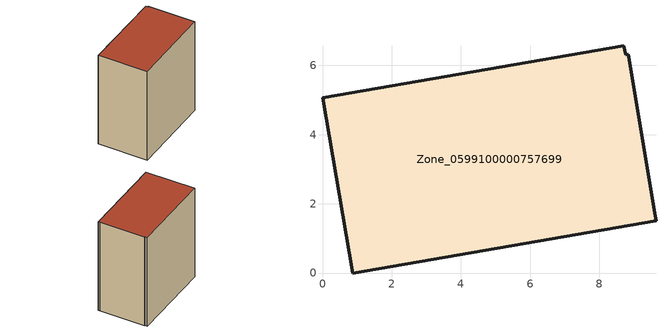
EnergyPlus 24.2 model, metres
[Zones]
Zone_0599100000757699
 floor ground (C_G): 9.64,1.51 0.87,0 0,5.07 8.71,6.56 8.76,6.31 8.83,6.32 9.61,1.65 z0
 wall outside (C_F): 9.61,1.65 8.83,6.32 8.76,6.31 8.71,6.56 0,5.07 0.87,0 9.64,1.51 9.61,1.65 z0:9.99
 roof outside (C_R): 0.87,0 9.64,1.51 9.61,1.65 8.83,6.32 8.76,6.31 8.71,6.56 0,5.07 z9.99
[BUILDING]
Pand.0599100000757699: North Axis=0; Terrain=City; Loads Convergence Tolerance Value=0.04; Temperature Convergence Tolerance Value=0.4; Solar Distribution=FullExterior; Maximum Number of Warmup Days=25; Minimum Number of Warmup Days=1
[Site:Location]
Rotterdam.The.Hague.AP_ZH_NLD Design_Conditions: Latitude=51.96; Longitude=4.45; Time Zone=1; Elevation=-4.5
[SITE:GROUNDTEMPERATURE:BUILDINGSURFACE]
18, 18, 18, 18, 18, 18, 18, 18, 18, 18, 18, 18
[MATERIAL] Thermal Absorptance=0.9; Solar Absorptance=0.7; Visible Absorptance=0.7
Name | Roughness | Thickness | Conductivity | Density | Specific Heat
G.TI.2006-2014 | MediumSmooth | 0.15 | 0.06 | 540 | 1210
F.TI.2006-2014 | Rough | 0.3 | 0.12 | 1920 | 840
R.TI.2006-2014 | MediumRough | 0.2 | 0.08 | 1500 | 1000
[CONSTRUCTION]
C_G: G.TI.2006-2014
C_F: F.TI.2006-2014
C_R: R.TI.2006-2014
[ZONE]
Zone_0599100000757699: Type=1; Multiplier=1; Ceiling Height=Autocalculate; Volume=Autocalculate; Floor Area=autocalculate; Part of Total Floor Area=Yes
[ZONEINFILTRATION:DESIGNFLOWRATE]
Infil_Zone_0599100000757699: Zone or ZoneList or Space or SpaceList=Zone_0599100000757699; Schedule=AlwaysOn; Design Flow Rate Calculation Method=Flow/Area; Flow Rate per Floor Area=0.0015; Constant Term Coefficient=1; Temperature Term Coefficient=0; Velocity Term Coefficient=0; Velocity Squared Term Coefficient=0
[HVACTEMPLATE:ZONE:IDEALLOADSAIRSYSTEM]
Zone_0599100000757699: Maximum Heating Supply Air Temperature=50; Minimum Cooling Supply Air Temperature=13; Maximum Heating Supply Air Humidity Ratio=0.0156; Minimum Cooling Supply Air Humidity Ratio=0.0077; Heating Limit=NoLimit; Cooling Limit=NoLimit; Dehumidification Control Type=ConstantSensibleHeatRatio; Cooling Sensible Heat Ratio=0.7; Dehumidification Setpoint=60; Humidification Control Type=None; Humidification Setpoint=30; Outdoor Air Method=None; Outdoor Air Flow Rate per Person=0.00944; Outdoor Air Flow Rate per Zone Floor Area=0; Outdoor Air Flow Rate per Zone=0; Demand Controlled Ventilation Type=None; Outdoor Air Economizer Type=NoEconomizer; Heat Recovery Type=None; Sensible Heat Recovery Effectiveness=0.7; Latent Heat Recovery Effectiveness=0.65
[ZONECONTROL:THERMOSTAT]
ThermostatControl_Zone_0599100000757699: Zone or ZoneList=Zone_0599100000757699; Control Type Schedule=DualSetpointControlType; Control 1=Thermostat_Zone_0599100000757699; Temperature Difference Between Cutout And Setpoint=0
[THERMOSTATSETPOINT:DUALSETPOINT]
Thermostat_Zone_0599100000757699: Heating Setpoint Temperature Schedule=HeatingSetpoint_Zone_0599100000757699; Cooling Setpoint Temperature Schedule=CoolingSetpoint_Zone_0599100000757699
[SCHEDULE:COMPACT]
HeatingSetpoint_Zone_0599100000757699: Through: 12/31, For: AllDays, Until: 24:00, 21
CoolingSetpoint_Zone_0599100000757699: Through: 12/31, For: AllDays, Until: 24:00, 24
DualSetpointControlType: Through: 12/31, For: AllDays, Until: 24:00, 4
AlwaysOn: Through: 12/31, For: AllDays, Until: 24:00, 1
